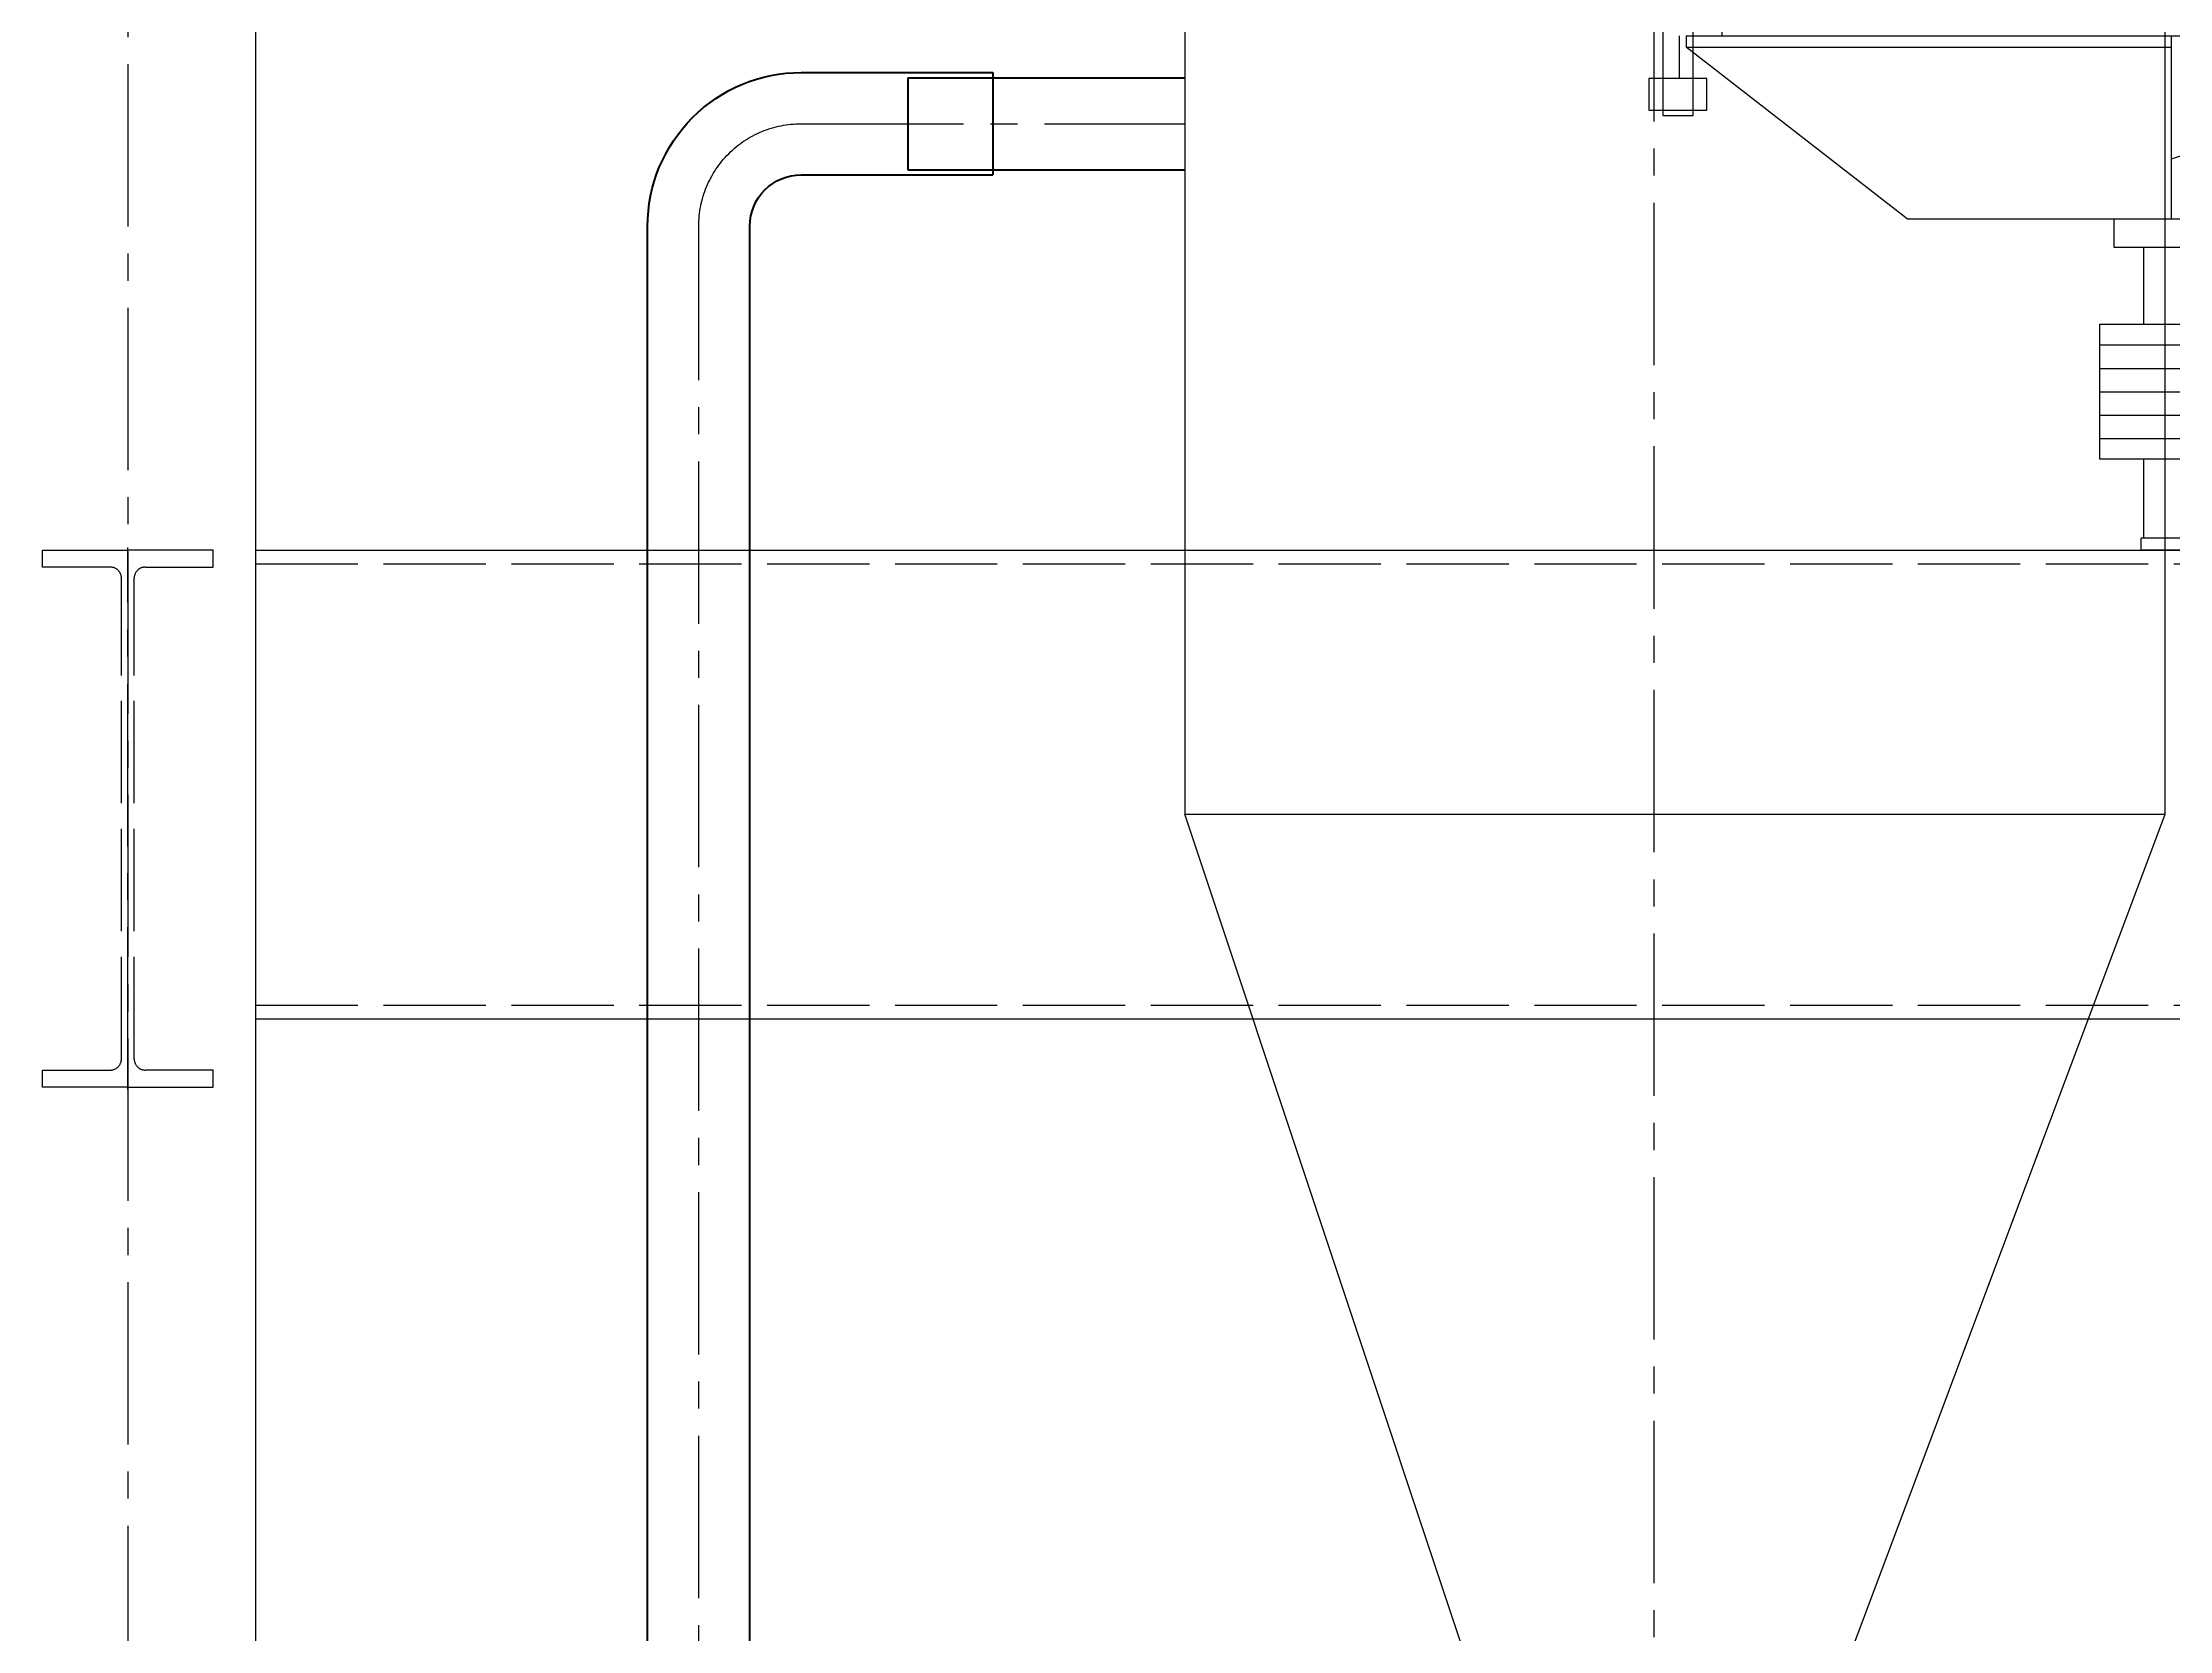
# Model space of a CAD drawing. Header units: millimetres. Extents: x 163705 to 1616509, y 81827 to 302547.
# Drawn here: x 1477086 to 1479581, y 145792 to 147655 of the extents above; entities that cross this region are included whole.
import ezdxf

# ---------------------------------------------------------------- set-up
doc = ezdxf.new("R2010")
doc.units = ezdxf.units.MM
doc.header["$LTSCALE"] = 10
doc.linetypes.add('ACAD_ISO02W100', pattern=[15, 12, -3])
doc.linetypes.add('CENTER2', pattern=[28.575, 19.05, -3.175, 3.175, -3.175])
for name, color, linetype, lineweight in [('1-中心线', 1, 'CENTER2', 0), ('1-虚线', 8, 'ACAD_ISO02W100', 0), ('1-设备轮廓', 2, 'Continuous', 18), ('1-钢构', 6, 'Continuous', 0)]:
    doc.layers.add(name, color=color, linetype=linetype, lineweight=lineweight)
doc.styles.get("Standard").update_dxf_attribs({"font": 'arial.ttf'})

# ---------------------------------------------------------------- blocks, each defined once
blk = doc.blocks.new('*U269')
blk.add_line((300, 16000), (300, 0))
at = {"layer": '1-中心线'}
blk.add_line((150, 16000), (150, 0), dxfattribs=at)
blk = doc.blocks.new('G$CA6C6E537')
for p, q in [((0, 613), (0, 633)), ((0, 633), (100, 633)), ((200, 633), (100, 633)), ((200, 613), (200, 633)), ((79.5, 613), (0, 613)), ((92.5, 36), (92.5, 600)), ((107.5, 36), (107.5, 600)), ((120.5, 613), (200, 613)), ((0, 3), (0, 23)), ((0, 23), (79.5, 23)), ((100, 3), (0, 3)), ((100, 3), (200, 3)), ((200, 23), (120.5, 23)), ((200, 3), (200, 23))]:
    blk.add_line(p, q)
for centre, start, end in [((79.5, 600), 0, 90), ((120.5, 600), 90, 180), ((79.5, 36), 270, 0), ((120.5, 36), 180, 270)]:
    blk.add_arc(centre, 13, start, end)
at = {"layer": '1-中心线'}
blk.add_line((100, 0), (100, 636), dxfattribs=at)
blk.add_text('HC_SUPERPART', height=0.001).set_placement((100, 3))
blk = doc.blocks.new('*U285')
for p, q in [((0, 550), (5700, 550)), ((0, 550), (0, 0)), ((0, 0), (5700, 0))]:
    blk.add_line(p, q)
at = {"layer": '1-虚线'}
for p, q in [((0, 534), (5700, 534)), ((0, 16), (5700, 16))]:
    blk.add_line(p, q, dxfattribs=at)
blk = doc.blocks.new('G$C1AB4B170')
for p, q in [((450, 40), (0, 1240)), ((750, 40), (1150, 1240)), ((750, 40), (450, 40)), ((450, 0), (450, 40)), ((750, 40), (750, 0)), ((750, 0), (450, 0))]:
    blk.add_line(p, q)
blk.add_lwpolyline([(1150, 1240), (0, 1240), (0, 2243.2), (1150, 2243.2)], close=True)
at = {"layer": '1-中心线'}
blk.add_line((600, 2243.2), (600, 0), dxfattribs=at)
blk = doc.blocks.new('A$Cda213b59')
for p, q in [((225.1, 2382.6), (225.1, 2262.6)), ((325.1, 2376.6), (325.1, 2268.6)), ((308.3, 86.2), (392.3, 0))]:
    blk.add_line(p, q)
for points in [[(325.1, 2376.6), (0, 2376.6)], [(325.1, 2268.6), (0, 2268.6)]]:
    blk.add_lwpolyline(points)
for points in [[(392.1, 0.2), (575.5, 178.1, 0.202936), (630.2, 307.3), (630.2, 2202.6, 0.414214), (450.2, 2382.6), (225.1, 2382.6)], [(308.3, 86.2), (491.9, 264.2, 0.202936), (510.2, 307.3), (510.2, 2202.6, 0.414214), (450.2, 2262.6), (225.1, 2262.6)]]:
    blk.add_lwpolyline(points, format="xyb")
at = {"layer": '1-中心线'}
blk.add_lwpolyline([(395.1, 86.8), (533.7, 221.1, 0.202936), (570.2, 307.3), (570.2, 2202.6, 0.414214), (450.2, 2322.6), (0, 2322.6)], format="xyb", dxfattribs=at)
blk = doc.blocks.new('750混合机正视图')
for p, q in [((0, 1910), (2350, 1910)), ((36.7, 1910), (36.7, 1889.1)), ((2313.3, 1910), (2313.3, 1889.1)), ((36.7, 1889.1), (48.8, 1861.6)), ((2313.3, 1889.1), (2301.2, 1861.6)), ((48.8, 1861.6), (48.8, 1110.6)), ((48.8, 1861.6), (2301.2, 1861.6)), ((2301.2, 1861.6), (2301.2, 1110.6)), ((1658.5, 1633.8), (1622.3, 1584.5)), ((1787.4, 1633.8), (1751.2, 1584.5)), ((1632.9, 1618.3), (1618.1, 1598.3)), ((1646.4, 1596.3), (1664.3, 1618.6)), ((1761.9, 1618.3), (1747, 1598.3)), ((1775.3, 1596.3), (1793.2, 1618.6)), ((1869.3, 1494.8), (1902, 1480.3)), ((1885.6, 1487.5), (1885.6, 1396.8)), ((1869.3, 1404), (1902, 1389.5)), ((1658.5, 1373.1), (1622.3, 1323.8)), ((1787.4, 1373.1), (1751.2, 1323.8)), ((1632.9, 1357.6), (1618.1, 1337.6)), ((1646.4, 1335.5), (1664.3, 1357.9)), ((1761.9, 1357.6), (1747, 1337.6)), ((1775.3, 1335.5), (1793.2, 1357.9)), ((36.9, 1110.6), (2313.1, 1110.6)), ((36.9, 1110.6), (36.9, 1021.6)), ((2313.1, 1110.6), (2313.1, 1021.6)), ((0.7, 1066.1), (2345.2, 1066.1)), ((2313.1, 1021.6), (36.9, 1021.6)), ((45, 1021.6), (45, 603.4)), ((2305, 1021.6), (2305, 603.4)), ((27.8, 956.7), (27.8, 895.3)), ((2322.2, 956.7), (2322.2, 895.3)), ((27.8, 716.7), (-42.2, 716.7)), ((2322.2, 716.7), (2392.2, 716.7)), ((27.8, 695.7), (27.8, 634.4)), ((2322.2, 695.7), (2322.2, 634.4)), ((-5, 603.4), (-5, 553.2)), ((3.1, 603.4), (2402.3, 603.4)), ((3.1, 603.4), (3.1, 590)), ((571.9, 603.4), (571.9, 388.7)), ((1778.1, 603.4), (1778.1, 388.7)), ((2355, 603.4), (2355, 553.2)), ((2402.3, 603.4), (2402.3, 590)), ((262.5, 388.7), (3.1, 590)), ((3.1, 590), (571.9, 590)), ((2402.3, 590), (1778.1, 590)), ((1972.3, 388.7), (2254.2, 590)), ((764.3, 566.1), (708.5, 493.4)), ((1585.7, 566.1), (1641.5, 493.4)), ((693.5, 479.9), (763.2, 479.9)), ((693.5, 479.9), (693.5, 400.6)), ((708.5, 493.4), (708.5, 479.9)), ((708.5, 486.9), (732.7, 486.9)), ((732.7, 486.9), (732.7, 479.9)), ((1656.5, 479.9), (1586.8, 479.9)), ((1641.5, 486.9), (1617.3, 486.9)), ((1617.3, 486.9), (1617.3, 479.9)), ((1641.5, 493.4), (1641.5, 479.9)), ((1656.5, 479.9), (1656.5, 400.6)), ((583.9, 462.4), (571.9, 458.7)), ((693.5, 411.6), (599.1, 461.1)), ((1656.5, 411.6), (1750.9, 461.1)), ((1766.1, 462.4), (1778.1, 458.7)), ((764.3, 424.1), (693.5, 424.1)), ((693.5, 400.6), (714.2, 388.7)), ((714.2, 424.1), (714.2, 355.2)), ((732.2, 410.9), (714.2, 410.9)), ((732.2, 424.1), (732.2, 355.2)), ((739.4, 388.7), (754.8, 399.7)), ((754.8, 399.7), (754.8, 424.1)), ((1585.7, 424.1), (1656.5, 424.1)), ((1595.2, 399.7), (1595.2, 424.1)), ((1610.6, 388.7), (1595.2, 399.7)), ((1617.8, 424.1), (1617.8, 355.2)), ((1617.8, 410.9), (1635.8, 410.9)), ((1635.8, 424.1), (1635.8, 355.2)), ((1656.5, 400.6), (1635.8, 388.7)), ((262.5, 388.7), (1972.3, 388.7)), ((504.8, 388.7), (504.8, 355.2)), ((739.4, 355.2), (739.4, 388.7)), ((739.4, 355.2), (739.4, 388.7)), ((1610.6, 355.2), (1610.6, 388.7)), ((1845.2, 388.7), (1845.2, 355.2)), ((504.8, 355.2), (739.4, 355.2)), ((539.4, 355.2), (539.4, 264.8)), ((732.2, 374), (714.2, 374)), ((764.3, 350.2), (1585.7, 350.2)), ((1845.2, 355.2), (1610.6, 355.2)), ((1617.8, 374), (1635.8, 374)), ((1810.6, 355.2), (1810.6, 13.8)), ((793.4, 326.4), (731.8, 13.8)), ((1556.6, 326.4), (1618.2, 13.8)), ((488.2, 240.6), (1459.1, 240.6)), ((488.2, 213.1), (1459.1, 213.1)), ((488.2, 185.6), (1459.1, 185.6)), ((488.2, 158.2), (1459.1, 158.2)), ((488.2, 130.7), (1459.1, 130.7)), ((539.4, 106.5), (539.4, 13.8)), ((754.9, 13.8), (536.9, 13.8)), ((536.9, 0), (536.9, 13.8)), ((754.9, 0), (536.9, 0)), ((754.9, 0), (754.9, 13.8)), ((1813.1, 13.8), (1595.1, 13.8)), ((1595.1, 0), (1595.1, 13.8)), ((1813.1, 0), (1595.1, 0)), ((1813.1, 0), (1813.1, 13.8))]:
    blk.add_line(p, q)
for points in [[(1501.6, 1780.3), (1902, 1780.3), (1902, 1180.2), (1501.6, 1180.2)], [(1470.3, 1744.8), (1519.8, 1744.8), (1519.8, 1652.5), (1470.3, 1652.5)], [(1519.8, 1730), (1534.3, 1730), (1534.3, 1659.9), (1519.8, 1659.9)], [(1534.3, 1741.5), (1869.3, 1741.5), (1869.3, 1219), (1534.3, 1219)], [(1470.3, 1317.9), (1519.8, 1317.9), (1519.8, 1225.5), (1470.3, 1225.5)], [(1519.8, 1312.9), (1534.3, 1312.9), (1534.3, 1242.8), (1519.8, 1242.8)], [(20.7, 974.3), (-32.7, 974.3), (-32.7, 1024.6), (20.7, 1024.6)], [(2329.3, 974.3), (2382.7, 974.3), (2382.7, 1024.6), (2329.3, 1024.6)], [(45, 956.7), (-42.2, 956.7), (-42.2, 895.3), (45, 895.3)], [(2305, 956.7), (2392.2, 956.7), (2392.2, 895.3), (2305, 895.3)], [(27.8, 695.7), (-42.2, 695.7), (-42.2, 737.7), (27.8, 737.7)], [(2322.2, 695.7), (2392.2, 695.7), (2392.2, 737.7), (2322.2, 737.7)], [(45, 695.7), (-42.2, 695.7), (-42.2, 634.4), (45, 634.4)], [(2305, 695.7), (2392.2, 695.7), (2392.2, 634.4), (2305, 634.4)], [(27.5, 553.2), (-40.6, 553.2), (-40.6, 516), (27.5, 516)], [(764.3, 566.1), (1585.7, 566.1), (1585.7, 326.4), (764.3, 326.4)], [(2322.5, 553.2), (2390.6, 553.2), (2390.6, 516), (2322.5, 516)], [(735.3, 355.2), (711.1, 355.2), (711.1, 340.8), (735.3, 340.8)], [(1614.7, 355.2), (1638.9, 355.2), (1638.9, 340.8), (1614.7, 340.8)], [(729.4, 340.8), (717.6, 340.8), (717.6, 331.8), (729.4, 331.8)], [(826.1, 326.4), (1532.9, 326.4), (1532.9, 314.1), (826.1, 314.1)], [(1620.6, 340.8), (1632.4, 340.8), (1632.4, 331.8), (1620.6, 331.8)], [(834.1, 314.1), (1119.7, 314.1), (1119.7, 287), (834.1, 287)], [(880.2, 287), (1073.7, 287), (1073.7, 264.8), (880.2, 264.8)], [(488.2, 264.8), (1459.1, 264.8), (1459.1, 106.5), (488.2, 106.5)]]:
    blk.add_lwpolyline(points, close=True)
for points in [[(11.3, 1024.6), (11.3, 1037.1), (-24.4, 1037.1), (-24.4, 1024.6)], [(2338.7, 1024.6), (2338.7, 1037.1), (2374.4, 1037.1), (2374.4, 1024.6)], [(-24.4, 974.3), (-24.4, 956.7)], [(-24.4, 895.3), (-24.4, 509.7), (11.3, 509.7), (11.3, 974.3)], [(2374.4, 895.3), (2374.4, 509.7), (2338.7, 509.7), (2338.7, 974.3)], [(2374.4, 974.3), (2374.4, 956.7)]]:
    blk.add_lwpolyline(points)
for centre, start, end in [((589.8, 443.3), 62.3392, 107.2153), ((1760.2, 443.3), 72.7847, 117.6608)]:
    blk.add_arc(centre, 20, start, end)
at = {"layer": '1-中心线'}
blk.add_line((1175, 0), (1175, 1944.4), dxfattribs=at)

msp = doc.modelspace()

# ---------------------------------------------------------------- block references
at = {"xscale": -1}
msp.add_blockref('A$Cda213b59', (1478425.648, 145237.158), dxfattribs=at)
at = {"layer": '1-虚线'}
msp.add_blockref('G$CA6C6E537', (1477085.648, 146426.632), dxfattribs=at)
at = {"layer": '1-设备轮廓'}
msp.add_blockref('750混合机正视图', (1479010.648, 147059.632), dxfattribs=at)
at = {"layer": '1-设备轮廓', "xscale": -1}
msp.add_blockref('G$C1AB4B170', (1479575.648, 145509.632), dxfattribs=at)
at = {"layer": '1-钢构'}
for name, p in [('*U269', (1477035.648, 143059.632)), ('*U285', (1477335.648, 146509.632))]:
    msp.add_blockref(name, p, dxfattribs=at)

doc.saveas('drawing.dxf')
